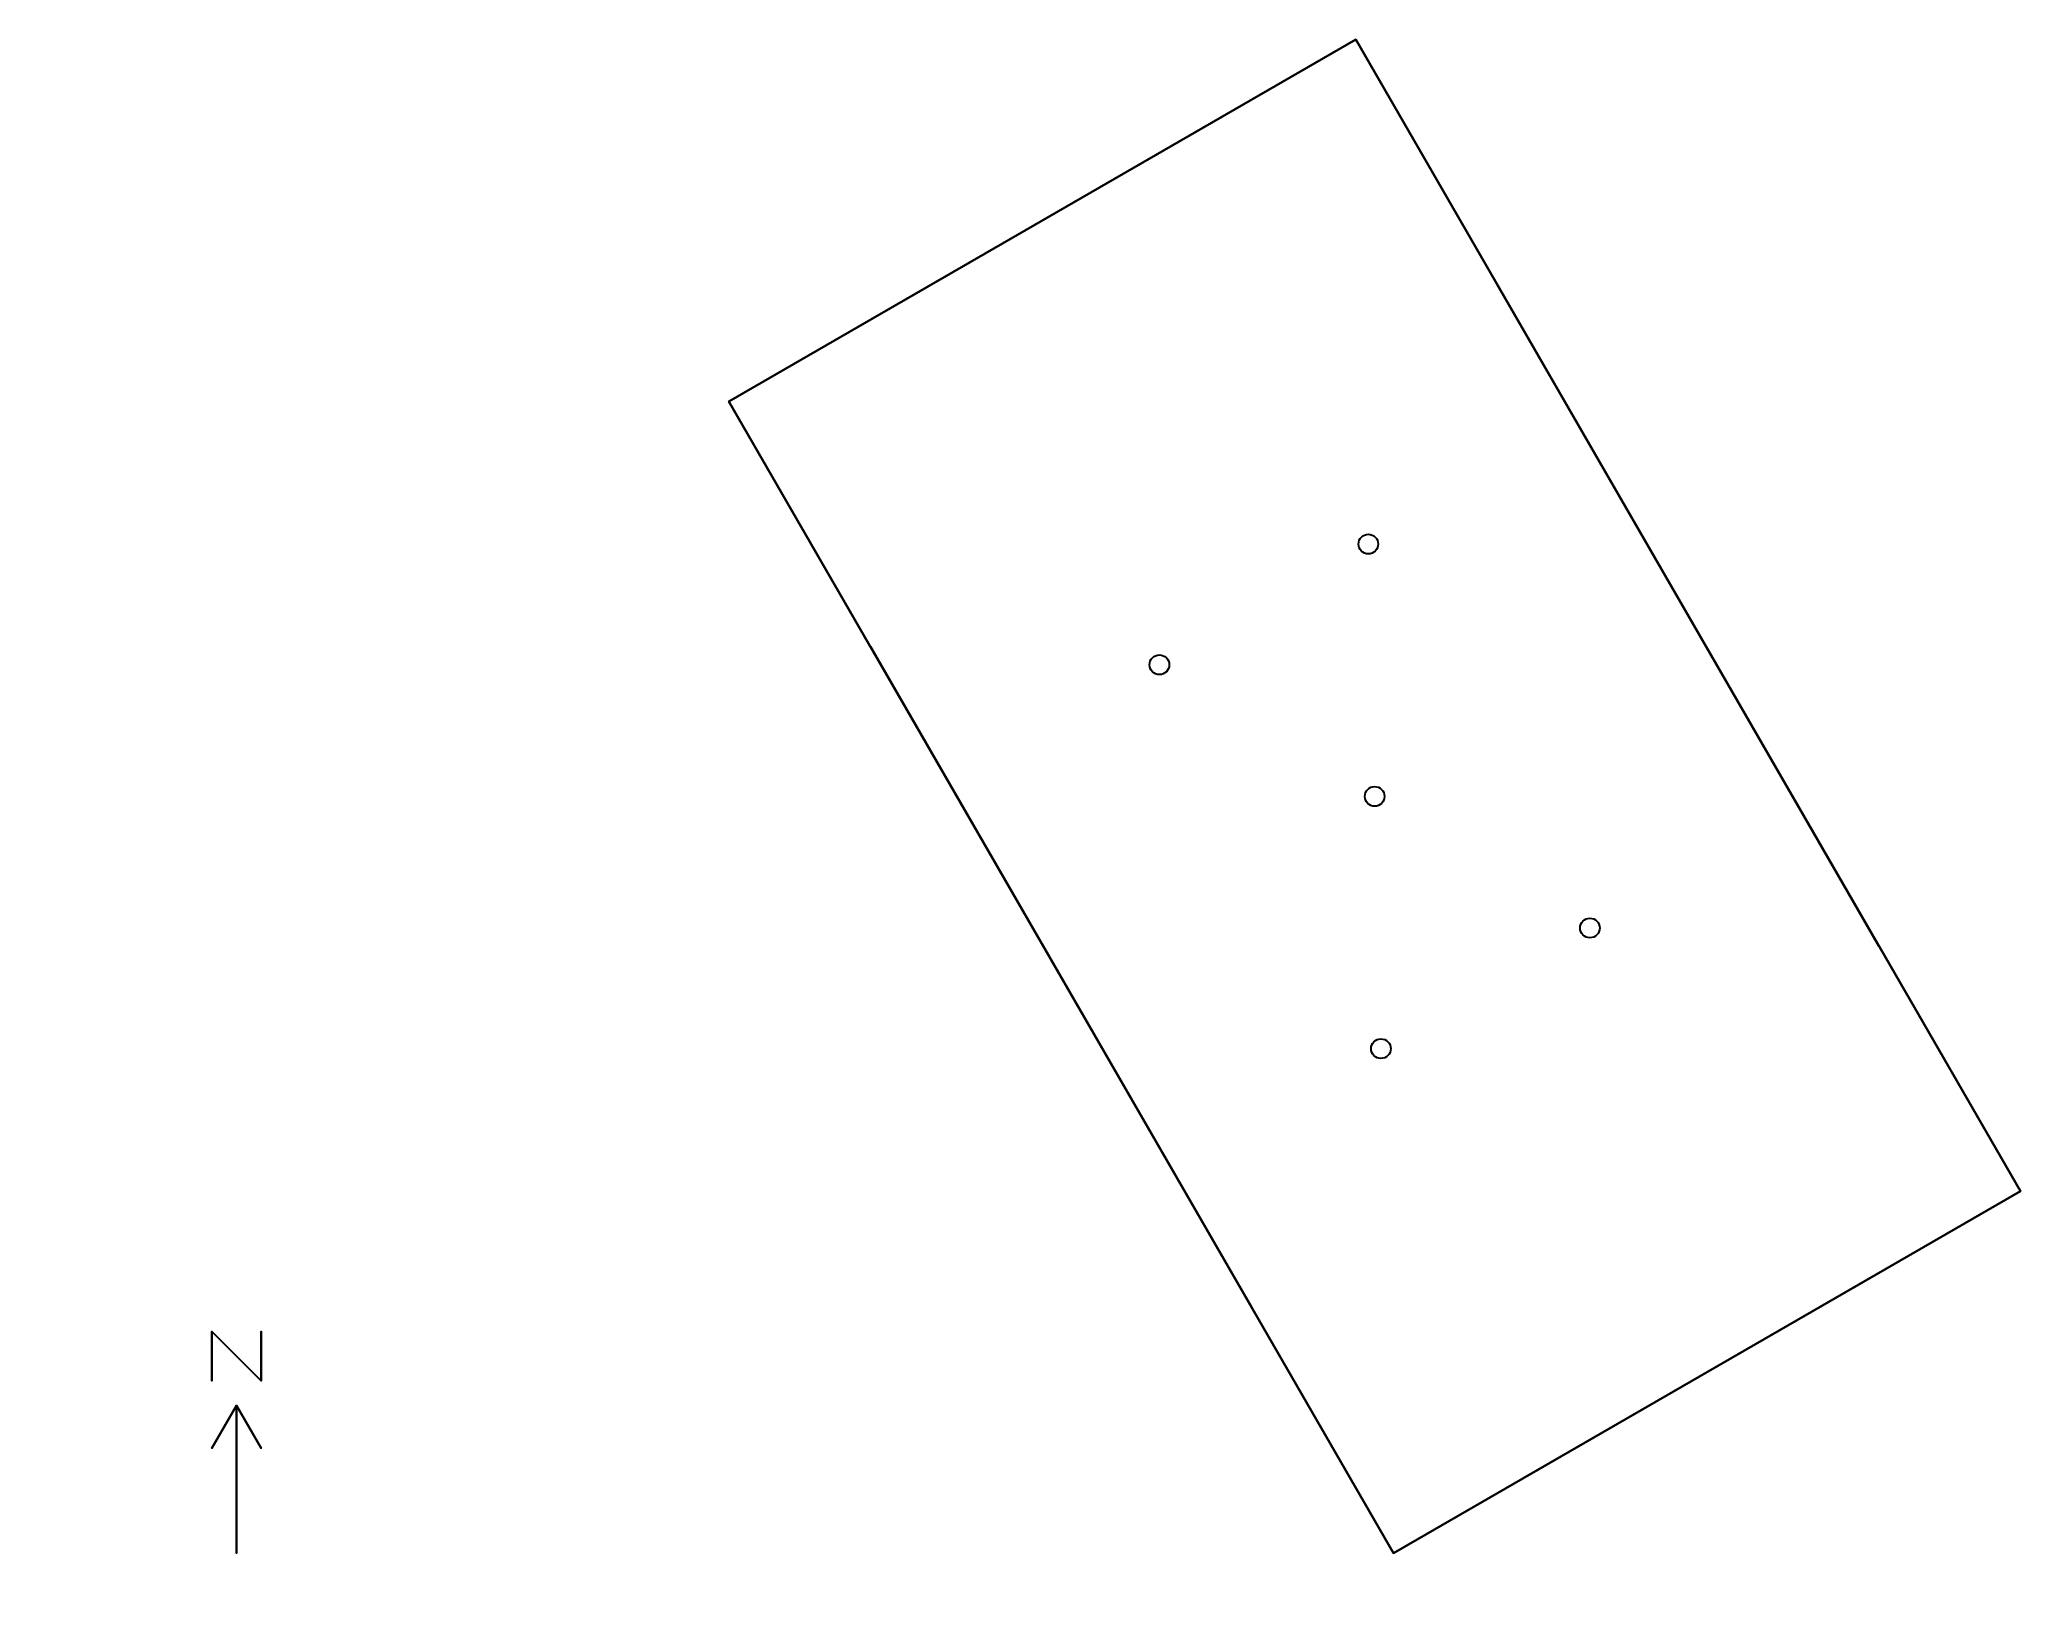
# Model space of a CAD drawing. Header units: metres. Extents: x -14 to 26.2, y -1.1 to 30.7.
import ezdxf

# ---------------------------------------------------------------- set-up
doc = ezdxf.new("R2010")
doc.units = ezdxf.units.M

msp = doc.modelspace()

# ---------------------------------------------------------------- linework, layer by layer
at = {"layer": '1', "color": 3}
for points in [[(-10.5, 4.5, 0.1), (-10.5, 4.5), (-10.5, 3.5), (-10.5, 3.5, 0.1)], [(-10.5, 4.5, 0.1), (-10.5, 4.5), (-9.5, 3.5), (-9.5, 3.5, 0.1)], [(-9.5, 4.5, 0.1), (-9.5, 4.5), (-9.5, 3.5), (-9.5, 3.5, 0.1)], [(-10, 3, 0.1), (-10, 3), (-10.5, 2.13397), (-10.5, 2.13397, 0.1)], [(-10, 3, 0.1), (-10, 3), (-10, 0), (-10, 0, 0.1)], [(-10, 3, 0.1), (-10, 3), (-9.5, 2.13397), (-9.5, 2.13397, 0.1)]]:
    msp.add_3dface(points, dxfattribs=at)
at = {"layer": 'OFFICE.0.0', "color": 5}
for centre in [(12.98705, 20.48846, 0.9), (12.98705, 20.48846, 0.9), (8.74352, 18.03846, 0.9), (8.74352, 18.03846, 0.9), (13.11529, 15.36634, 0.9), (13.11529, 15.36634, 0.9), (17.48705, 12.69423, 0.9), (17.48705, 12.69423, 0.9)]:
    msp.add_circle(centre, 0.2, dxfattribs=at)
at = {"layer": 'OFFICE.0.0', "color": 10}
msp.add_circle((13.24352, 10.24423, 0.9), 0.2, dxfattribs=at)
msp.add_circle((13.24352, 10.24423, 0.9), 0.2, dxfattribs=at)
at = {"layer": 'OFFICE.0.0', "color": 43}
for points in [[(12.73057, 30.73269), (0, 23.38269), (0, 23.38269, 3.1), (12.73057, 30.73269, 3.1)], [(26.23057, 7.35), (12.73057, 30.73269), (12.73057, 30.73269, 3.1), (26.23057, 7.35, 3.1)], [(0, 23.38269), (13.5, 0), (13.5, 0, 3.1), (0, 23.38269, 3.1)], [(13.5, 0), (26.23057, 7.35), (26.23057, 7.35, 3.1), (13.5, 0, 3.1)]]:
    msp.add_3dface(points, dxfattribs=at)
at = {"layer": 'OFFICE.0.0', "color": 8}
msp.add_3dface([(0, 23.38269), (12.73057, 30.73269), (26.23057, 7.35), (13.5, 0)], dxfattribs=at)
at = {"layer": 'OFFICE.0.0', "color": 15}
msp.add_3dface([(13.5, 0, 3.1), (26.23057, 7.35, 3.1), (12.73057, 30.73269, 3.1), (0, 23.38269, 3.1)], dxfattribs=at)
at = {"layer": 'OFFICE.0.0', "color": 143}
for points in [[(10.02186, 29.16882, 0.65959), (2.70871, 24.94656, 0.65959), (2.70871, 24.94656, 2.44041), (10.02186, 29.16882, 2.44041)], [(23.35815, 12.32518, 0.65959), (15.60299, 25.75751, 0.65959), (15.60299, 25.75751, 2.44041), (23.35815, 12.32518, 2.44041)], [(2.87242, 18.40751, 0.65959), (10.62758, 4.97518, 0.65959), (10.62758, 4.97518, 2.44041), (2.87242, 18.40751, 2.44041)], [(16.20871, 1.56387, 0.65959), (23.52186, 5.78613, 0.65959), (23.52186, 5.78613, 2.44041), (16.20871, 1.56387, 2.44041)]]:
    msp.add_3dface(points, dxfattribs=at)
at = {"layer": 'OFFICE.1.0', "color": 5}
for centre in [(12.98705, 20.48846, 4), (12.98705, 20.48846, 4), (8.74352, 18.03846, 4), (8.74352, 18.03846, 4), (13.11529, 15.36634, 4), (13.11529, 15.36634, 4), (17.48705, 12.69423, 4), (17.48705, 12.69423, 4)]:
    msp.add_circle(centre, 0.2, dxfattribs=at)
at = {"layer": 'OFFICE.1.0', "color": 10}
msp.add_circle((13.24352, 10.24423, 4), 0.2, dxfattribs=at)
msp.add_circle((13.24352, 10.24423, 4), 0.2, dxfattribs=at)
at = {"layer": 'OFFICE.1.0', "color": 43}
for points in [[(12.73057, 30.73269, 3.1), (0, 23.38269, 3.1), (0, 23.38269, 6.2), (12.73057, 30.73269, 6.2)], [(26.23057, 7.35, 3.1), (12.73057, 30.73269, 3.1), (12.73057, 30.73269, 6.2), (26.23057, 7.35, 6.2)], [(0, 23.38269, 3.1), (13.5, 0, 3.1), (13.5, 0, 6.2), (0, 23.38269, 6.2)], [(13.5, 0, 3.1), (26.23057, 7.35, 3.1), (26.23057, 7.35, 6.2), (13.5, 0, 6.2)]]:
    msp.add_3dface(points, dxfattribs=at)
at = {"layer": 'OFFICE.1.0', "color": 8}
msp.add_3dface([(0, 23.38269, 3.1), (12.73057, 30.73269, 3.1), (26.23057, 7.35, 3.1), (13.5, 0, 3.1)], dxfattribs=at)
at = {"layer": 'OFFICE.1.0', "color": 15}
msp.add_3dface([(13.5, 0, 6.2), (26.23057, 7.35, 6.2), (12.73057, 30.73269, 6.2), (0, 23.38269, 6.2)], dxfattribs=at)
at = {"layer": 'OFFICE.1.0', "color": 143}
for points in [[(10.02186, 29.16882, 3.75959), (2.70871, 24.94656, 3.75959), (2.70871, 24.94656, 5.54041), (10.02186, 29.16882, 5.54041)], [(23.35815, 12.32518, 3.75959), (15.60299, 25.75751, 3.75959), (15.60299, 25.75751, 5.54041), (23.35815, 12.32518, 5.54041)], [(2.87242, 18.40751, 3.75959), (10.62758, 4.97518, 3.75959), (10.62758, 4.97518, 5.54041), (2.87242, 18.40751, 5.54041)], [(16.20871, 1.56387, 3.75959), (23.52186, 5.78613, 3.75959), (23.52186, 5.78613, 5.54041), (16.20871, 1.56387, 5.54041)]]:
    msp.add_3dface(points, dxfattribs=at)
at = {"layer": 'OFFICE.2.0', "color": 5}
for centre in [(12.98705, 20.48846, 7.1), (12.98705, 20.48846, 7.1), (8.74352, 18.03846, 7.1), (8.74352, 18.03846, 7.1), (13.11529, 15.36634, 7.1), (13.11529, 15.36634, 7.1), (17.48705, 12.69423, 7.1), (17.48705, 12.69423, 7.1)]:
    msp.add_circle(centre, 0.2, dxfattribs=at)
at = {"layer": 'OFFICE.2.0', "color": 10}
msp.add_circle((13.24352, 10.24423, 7.1), 0.2, dxfattribs=at)
msp.add_circle((13.24352, 10.24423, 7.1), 0.2, dxfattribs=at)
at = {"layer": 'OFFICE.2.0', "color": 43}
for points in [[(12.73057, 30.73269, 6.2), (0, 23.38269, 6.2), (0, 23.38269, 9.3), (12.73057, 30.73269, 9.3)], [(26.23057, 7.35, 6.2), (12.73057, 30.73269, 6.2), (12.73057, 30.73269, 9.3), (26.23057, 7.35, 9.3)], [(0, 23.38269, 6.2), (13.5, 0, 6.2), (13.5, 0, 9.3), (0, 23.38269, 9.3)], [(13.5, 0, 6.2), (26.23057, 7.35, 6.2), (26.23057, 7.35, 9.3), (13.5, 0, 9.3)]]:
    msp.add_3dface(points, dxfattribs=at)
at = {"layer": 'OFFICE.2.0', "color": 8}
msp.add_3dface([(0, 23.38269, 6.2), (12.73057, 30.73269, 6.2), (26.23057, 7.35, 6.2), (13.5, 0, 6.2)], dxfattribs=at)
at = {"layer": 'OFFICE.2.0', "color": 15}
msp.add_3dface([(13.5, 0, 9.3), (26.23057, 7.35, 9.3), (12.73057, 30.73269, 9.3), (0, 23.38269, 9.3)], dxfattribs=at)
at = {"layer": 'OFFICE.2.0', "color": 143}
for points in [[(10.02186, 29.16882, 6.85959), (2.70871, 24.94656, 6.85959), (2.70871, 24.94656, 8.64041), (10.02186, 29.16882, 8.64041)], [(23.35815, 12.32518, 6.85959), (15.60299, 25.75751, 6.85959), (15.60299, 25.75751, 8.64041), (23.35815, 12.32518, 8.64041)], [(2.87242, 18.40751, 6.85959), (10.62758, 4.97518, 6.85959), (10.62758, 4.97518, 8.64041), (2.87242, 18.40751, 8.64041)], [(16.20871, 1.56387, 6.85959), (23.52186, 5.78613, 6.85959), (23.52186, 5.78613, 8.64041), (16.20871, 1.56387, 8.64041)]]:
    msp.add_3dface(points, dxfattribs=at)

doc.saveas('drawing.dxf')
